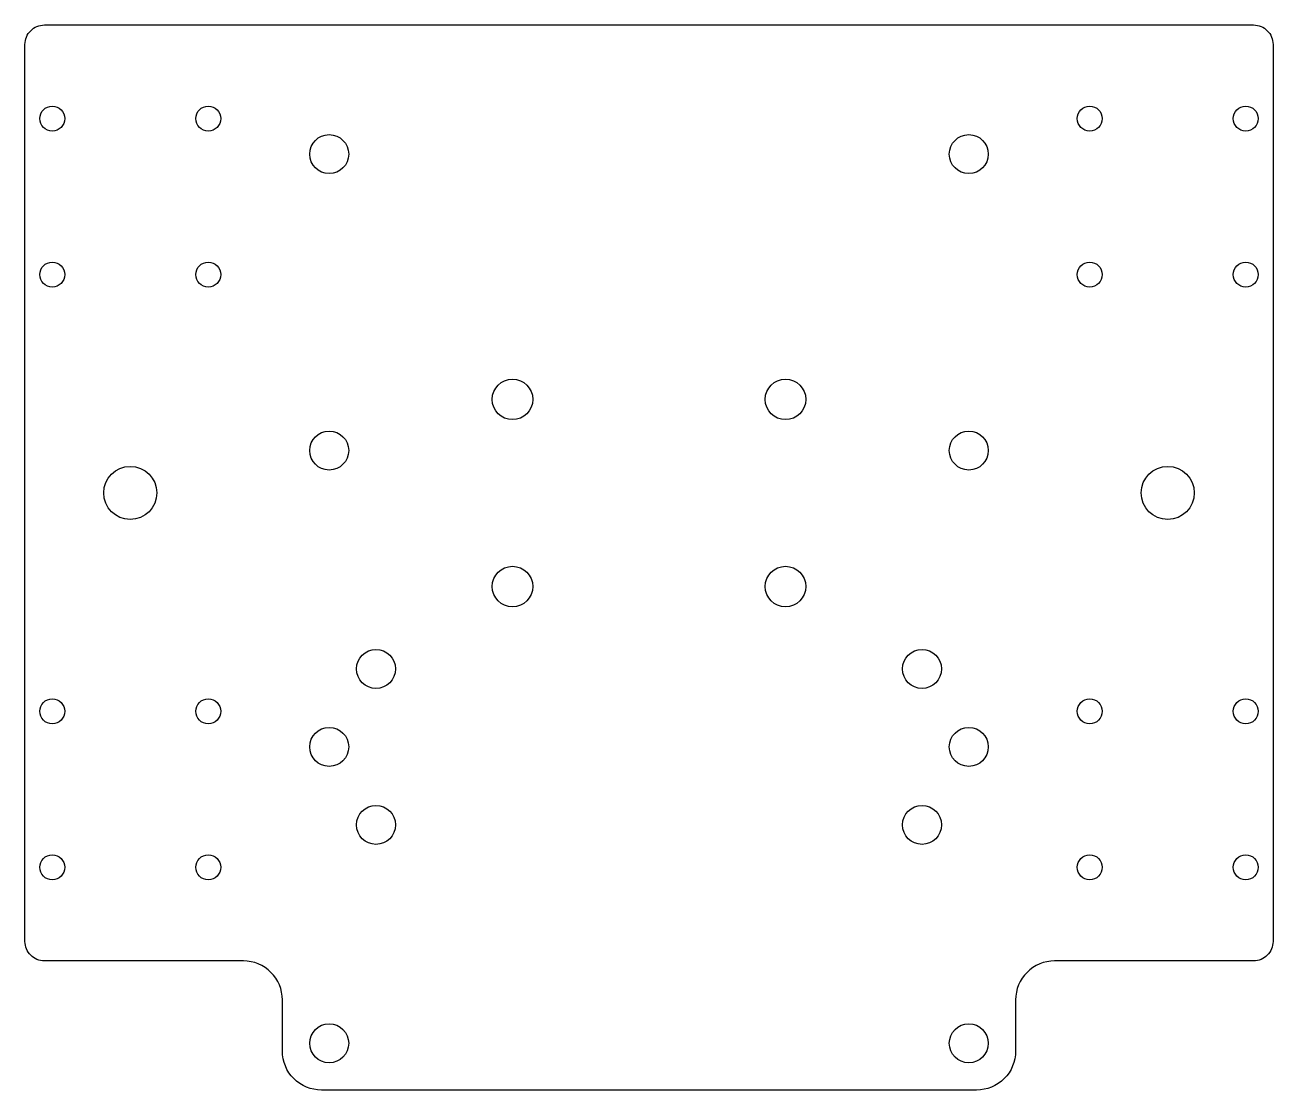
# Model space of a CAD drawing. Header units: millimetres. Extents: x 149 to 309, y 601 to 737.
import ezdxf

# ---------------------------------------------------------------- set-up
doc = ezdxf.new("R2010")
doc.units = ezdxf.units.MM
doc.layers.get('0').update_dxf_attribs({"linetype": 'CONTINUOUS'})

msp = doc.modelspace()

# ---------------------------------------------------------------- linework, layer by layer
msp.add_lwpolyline([(276.5, 605.7, -0.414214), (271.5, 600.7), (187.5, 600.7, -0.414214), (182.5, 605.7), (182.5, 612.26, 0.414214), (177.5, 617.26), (152, 617.26, -0.414214), (149.5, 619.76), (149.5, 734.76, -0.414214), (152, 737.26), (307, 737.26, -0.414214), (309.5, 734.76), (309.5, 619.76, -0.414214), (307, 617.26), (281.5, 617.26, 0.414214), (276.5, 612.26)], format="xyb", close=True)
for centre, radius in [((153, 725.26), 1.6), ((173, 725.26), 1.6), ((286, 725.26), 1.6), ((306, 725.26), 1.6), ((188.5, 720.7), 2.5), ((270.5, 720.7), 2.5), ((153, 705.26), 1.6), ((173, 705.26), 1.6), ((286, 705.26), 1.6), ((306, 705.26), 1.6), ((212, 689.26), 2.6), ((247, 689.26), 2.6), ((188.5, 682.7), 2.5), ((270.5, 682.7), 2.5), ((163, 677.26), 3.4), ((296, 677.26), 3.4), ((212, 665.26), 2.6), ((247, 665.26), 2.6), ((194.5, 654.7), 2.5), ((264.5, 654.7), 2.5), ((153, 649.26), 1.6), ((173, 649.26), 1.6), ((286, 649.26), 1.6), ((306, 649.26), 1.6), ((188.5, 644.7), 2.5), ((270.5, 644.7), 2.5), ((194.5, 634.7), 2.5), ((264.5, 634.7), 2.5), ((153, 629.26), 1.6), ((173, 629.26), 1.6), ((286, 629.26), 1.6), ((306, 629.26), 1.6), ((188.5, 606.7), 2.5), ((270.5, 606.7), 2.5)]:
    msp.add_circle(centre, radius)

doc.saveas('drawing.dxf')
